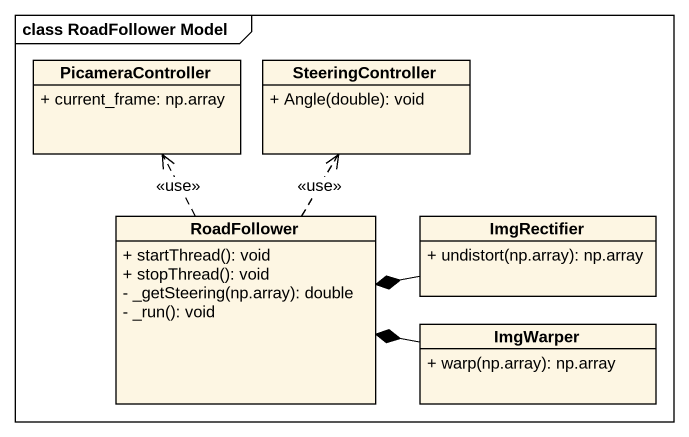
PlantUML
@startuml
mainframe class RoadFollower Model
hide circle
hide empty members
skinparam classAttributeIconSize 0
class PicameraController {
  + current_frame: np.array
}
class SteeringController {
  + Angle(double): void
}
class RoadFollower {
  + startThread(): void
  + stopThread(): void
  - _getSteering(np.array): double
  - _run(): void
}
class ImgRectifier {
  + undistort(np.array): np.array
}
class ImgWarper {
  + warp(np.array): np.array
}
RoadFollower .up.> PicameraController : <<use>>
RoadFollower .up.> SteeringController : <<use>>
ImgRectifier -left-* RoadFollower
ImgWarper -left-* RoadFollower
@enduml
